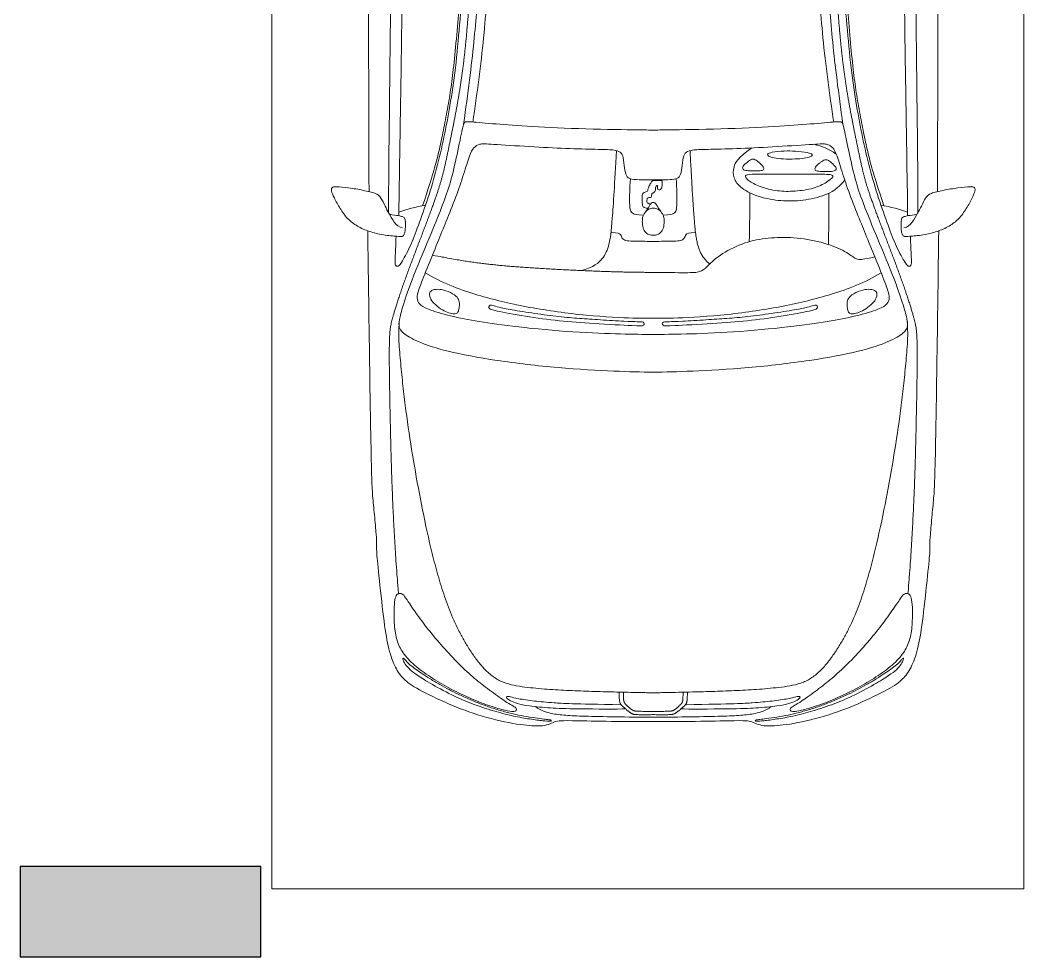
# Model space of a CAD drawing. Header units: metres. Extents: x 42 to 294, y -52 to 32.
# Drawn here: x 137.643 to 140.979, y -13.036 to -9.922 of the extents above; entities that cross this region are included whole.
import ezdxf

# ---------------------------------------------------------------- set-up
doc = ezdxf.new("R2010")
doc.units = ezdxf.units.M
doc.header["$LTSCALE"] = 0.15
doc.layers.add('Hatch', color=8, linetype='Continuous')
doc.layers.add('L-DETLGEM', color=6, linetype='Continuous', lineweight=9)
doc.layers.add('Vista', color=2, linetype='Continuous', lineweight=20)

# ---------------------------------------------------------------- blocks, each defined once
blk = doc.blocks.new('Coche _2_ - Coche _2_-13-01 P_Baja')
at = {"layer": 'L-DETLGEM'}
for points in [[(-0.7312, 0.8767), (-0.735, 0.8514), (-0.7389, 0.8294), (-0.7449, 0.8251), (-0.7598, 0.823), (-0.7787, 0.8237), (-0.7946, 0.8258), (-0.8042, 0.8311), (-0.8056, 0.8382), (-0.8051, 0.8448), (-0.8008, 0.8982), (-0.7893, 0.9444), (-0.7719, 0.9841), (-0.7467, 1.0173), (-0.7135, 1.0403), (-0.6738, 1.062), (-0.6521, 1.0706), (-0.642, 1.0692), (-0.6384, 1.0569), (-0.6427, 1.0136), (-0.6514, 0.9624), (-0.6615, 0.9199), (-0.6738, 0.9054), (-0.7063, 0.8903), (-0.7256, 0.8797), (-0.7582, 0.8621), (-0.7748, 0.8448), (-0.7763, 0.8333)], [(-0.7864, 0.9486), (-0.936, 0.947), (-1.1862, 0.9432), (-1.4546, 0.9394), (-1.6112, 0.9356), (-1.6662, 0.9333), (-1.7282, 0.9264), (-1.8027, 0.9203), (-1.8283, 0.9188), (-1.8422, 0.9207), (-1.9184, 0.9131), (-2.0805, 0.896), (-2.1697, 0.882), (-2.2341, 0.8606), (-2.2727, 0.8348), (-2.3028, 0.7962), (-2.3532, 0.6953), (-2.3963, 0.5865), (-2.4274, 0.4588), (-2.4328, 0.3794), (-2.4296, 0.3547), (-2.4188, 0.3311), (-2.4145, 0.3161), (-2.4134, 0.2828), (-2.4167, 0.1648), (-2.4167, 0), (-2.4167, -0.1648), (-2.4134, -0.2828), (-2.4145, -0.3161), (-2.4188, -0.3311), (-2.4296, -0.3547), (-2.4328, -0.3794), (-2.4274, -0.4588), (-2.3963, -0.5865), (-2.3532, -0.6953), (-2.3028, -0.7962), (-2.2727, -0.8348), (-2.2341, -0.8606), (-2.1697, -0.882), (-2.0805, -0.896), (-1.9184, -0.9131), (-1.8422, -0.9207), (-1.8283, -0.9188), (-1.8027, -0.9203), (-1.7282, -0.9264), (-1.6662, -0.9333), (-1.6112, -0.9356), (-1.4546, -0.9394), (-1.1862, -0.9432), (-0.936, -0.947), (-0.7864, -0.9486)], [(-0.6559, 0.9445), (-0.1495, 0.9463), (0.226, 0.9463), (0.9072, 0.9425), (1.1189, 0.941), (1.289, 0.9483), (1.5022, 0.9483), (1.7513, 0.9351), (1.9363, 0.9202), (2.0653, 0.8989), (2.1897, 0.8683), (2.2709, 0.8393), (2.3284, 0.8059), (2.3711, 0.7595), (2.3999, 0.6992), (2.4251, 0.6106), (2.4372, 0.5215), (2.4427, 0.3944), (2.4484, 0.1694), (2.4512, 0), (2.4484, -0.1694), (2.4427, -0.3944), (2.4372, -0.5215), (2.4251, -0.6106), (2.3999, -0.6992), (2.3711, -0.7595), (2.3284, -0.8059), (2.2709, -0.8393), (2.1897, -0.8683), (2.0653, -0.8989), (1.9363, -0.9202), (1.7513, -0.9351), (1.5022, -0.9483), (1.289, -0.9483), (1.1189, -0.941), (0.9072, -0.9425), (0.226, -0.9463), (-0.1495, -0.9463), (-0.6559, -0.9445)], [(-1.9919, 0.8466), (-1.9517, 0.8499), (-1.9119, 0.8529), (-1.8726, 0.8557), (-1.8341, 0.8581), (-1.7964, 0.8604), (-1.7596, 0.8624), (-1.7238, 0.8641), (-1.6893, 0.8657), (-1.656, 0.8671), (-1.6239, 0.8683), (-1.5927, 0.8694), (-1.5623, 0.8704), (-1.5326, 0.8712), (-1.5034, 0.872), (-1.4744, 0.8727), (-1.4456, 0.8734), (-1.4169, 0.874), (-1.3884, 0.8746), (-1.3605, 0.8752), (-1.3333, 0.8757), (-1.3072, 0.8761), (-1.2825, 0.8765), (-1.2594, 0.8768), (-1.2381, 0.8771), (-1.219, 0.8772), (-1.2019, 0.8772), (-1.1867, 0.8772), (-1.1731, 0.8771), (-1.161, 0.8769), (-1.1503, 0.8766), (-1.1408, 0.8763), (-1.1323, 0.8758), (-1.1246, 0.8753), (-1.1175, 0.8747), (-1.1107, 0.8739), (-1.1039, 0.8728), (-1.0967, 0.8714), (-1.089, 0.8696), (-1.0804, 0.8674), (-1.0706, 0.8647), (-1.0594, 0.8615), (-1.0469, 0.8577), (-1.0332, 0.8535), (-1.0184, 0.8487), (-1.0025, 0.8435), (-0.9858, 0.8379), (-0.9683, 0.8319), (-0.9502, 0.8255), (-0.9315, 0.8188), (-0.9125, 0.8118), (-0.8932, 0.8046), (-0.8738, 0.7973), (-0.8544, 0.7899), (-0.8352, 0.7826), (-0.8163, 0.7753), (-0.7978, 0.7683), (-0.78, 0.7615), (-0.7627, 0.7549), (-0.7461, 0.7487), (-0.7301, 0.7427), (-0.7149, 0.7371), (-0.7004, 0.7318), (-0.6867, 0.7269), (-0.6737, 0.7223), (-0.6616, 0.7182), (-0.6501, 0.7144), (-0.6392, 0.7109), (-0.6286, 0.7076), (-0.6183, 0.7046), (-0.608, 0.7018), (-0.5977, 0.699), (-0.5873, 0.6964), (-0.5764, 0.6939), (-0.5653, 0.6913), (-0.5539, 0.6888), (-0.5423, 0.6863), (-0.5305, 0.6839), (-0.5185, 0.6814), (-0.5064, 0.6789), (-0.4942, 0.6765), (-0.482, 0.6739), (-0.4697, 0.6714), (-0.4572, 0.6689), (-0.4446, 0.6663), (-0.4317, 0.6637), (-0.4187, 0.6612), (-0.4053, 0.6586), (-0.3916, 0.656), (-0.3775, 0.6534), (-0.3631, 0.6508), (-0.3485, 0.6483), (-0.3335, 0.6457), (-0.3184, 0.6433), (-0.303, 0.6409), (-0.2875, 0.6385), (-0.2719, 0.6363), (-0.2562, 0.6341), (-0.2404, 0.632), (-0.2243, 0.63), (-0.2078, 0.628), (-0.191, 0.6261), (-0.1735, 0.6243), (-0.1555, 0.6225), (-0.1367, 0.6207), (-0.1172, 0.619), (-0.097, 0.6173), (-0.0763, 0.6156), (-0.0552, 0.6141), (-0.0339, 0.6126), (-0.0125, 0.6112), (0.0089, 0.61), (0.03, 0.6089), (0.0508, 0.6079), (0.0712, 0.6072), (0.0914, 0.6065), (0.1112, 0.6059), (0.1307, 0.6054), (0.1499, 0.605), (0.1689, 0.6046), (0.1876, 0.6042), (0.206, 0.6039), (0.2243, 0.6035), (0.2424, 0.6032), (0.2604, 0.6029), (0.2784, 0.6026), (0.2964, 0.6024), (0.3144, 0.6023), (0.3326, 0.6023), (0.3509, 0.6023), (0.3693, 0.6025), (0.388, 0.6027), (0.4069, 0.603), (0.4259, 0.6034), (0.4451, 0.6038), (0.4646, 0.6044), (0.4843, 0.605), (0.5042, 0.6057), (0.5245, 0.6064), (0.5451, 0.6073), (0.5661, 0.6082), (0.5877, 0.6093), (0.6099, 0.6104), (0.6327, 0.6117), (0.6563, 0.6131), (0.6806, 0.6147), (0.7056, 0.6164), (0.7311, 0.6182), (0.757, 0.6201), (0.7831, 0.6221), (0.8093, 0.6243), (0.8354, 0.6266), (0.8613, 0.6289), (0.8868, 0.6314), (0.9119, 0.6339), (0.9365, 0.6365), (0.9606, 0.6393), (0.9841, 0.6421), (1.0069, 0.645), (1.029, 0.648), (1.0503, 0.6511), (1.0708, 0.6543), (1.0907, 0.6576), (1.11, 0.6611), (1.129, 0.6647), (1.1477, 0.6685), (1.1665, 0.6725), (1.1853, 0.6767), (1.2044, 0.6812), (1.2239, 0.686), (1.2438, 0.6911), (1.2642, 0.6963), (1.2849, 0.7018), (1.306, 0.7075), (1.3276, 0.7133), (1.3494, 0.7193), (1.3717, 0.7254), (1.3943, 0.7315), (1.417, 0.7377), (1.4395, 0.7438), (1.4617, 0.7498), (1.4832, 0.7556), (1.5038, 0.7612), (1.5233, 0.7664), (1.5413, 0.7713), (1.5578, 0.7757), (1.5729, 0.7797), (1.5865, 0.7832), (1.599, 0.7864), (1.6105, 0.7893), (1.621, 0.7919), (1.6308, 0.7941), (1.64, 0.7962), (1.6488, 0.798), (1.6573, 0.7997), (1.6656, 0.8012), (1.6738, 0.8025), (1.6821, 0.8037), (1.6907, 0.8047), (1.6995, 0.8057), (1.7089, 0.8066), (1.7188, 0.8074), (1.7294, 0.8081), (1.7407, 0.8087), (1.7527, 0.8092), (1.7655, 0.8096), (1.7792, 0.8099), (1.7938, 0.81), (1.8093, 0.81), (1.8258, 0.8098), (1.8432, 0.8095), (1.8614, 0.809), (1.8803, 0.8084), (1.8999, 0.8077), (1.92, 0.8069), (1.9406, 0.806), (1.9616, 0.8049), (1.9828, 0.8038), (2.004, 0.8026), (2.025, 0.8014), (2.0454, 0.8002), (2.065, 0.799), (2.0834, 0.7978), (2.1005, 0.7967), (2.116, 0.7956), (2.1295, 0.7946), (2.1414, 0.7937), (2.1517, 0.7928), (2.1607, 0.792), (2.1686, 0.7912), (2.1756, 0.7903), (2.1819, 0.7895), (2.1877, 0.7885), (2.1932, 0.7875), (2.1985, 0.7864), (2.2036, 0.7851), (2.2087, 0.7838), (2.2136, 0.7822), (2.2186, 0.7805), (2.2236, 0.7785), (2.2287, 0.7763), (2.234, 0.7739), (2.2393, 0.7712), (2.2446, 0.7683), (2.2498, 0.7651), (2.2548, 0.7617), (2.2594, 0.758), (2.2637, 0.7541), (2.267, 0.7505)], [(-0.8043, 0.8547), (-0.8348, 0.8557), (-0.8626, 0.8568), (-0.8882, 0.8585), (-0.9012, 0.8574), (-0.9058, 0.8495), (-0.9001, 0.8409), (-0.8394, 0.807), (-0.7719, 0.7819), (-0.6778, 0.7479), (-0.5797, 0.7192), (-0.4738, 0.6943), (-0.3744, 0.676), (-0.2476, 0.6564), (-0.1012, 0.6434), (0.0439, 0.6316), (0.1799, 0.6264), (0.3132, 0.6264), (0.442, 0.6264), (0.6041, 0.6316), (0.7767, 0.6473), (0.9663, 0.6748), (1.1271, 0.7126), (1.2117, 0.7356), (1.264, 0.7557), (1.2833, 0.7823), (1.2796, 0.8172), (1.2594, 0.8437), (1.2328, 0.8648), (1.2191, 0.8676), (1.1274, 0.8676), (0.8724, 0.8685), (0.596, 0.8695), (0.3301, 0.8695), (0.0807, 0.8722), (-0.2748, 0.8751), (-0.5958, 0.8796), (-0.7256, 0.8797)], [(-2.1629, 0.8454), (-2.177, 0.8393), (-2.2032, 0.8231), (-2.2454, 0.7768), (-2.283, 0.7184), (-2.3183, 0.6566), (-2.3496, 0.5855), (-2.371, 0.5276), (-2.3831, 0.4785), (-2.3837, 0.4623), (-2.3814, 0.4542), (-2.3716, 0.4548), (-2.3635, 0.4692), (-2.3525, 0.4889), (-2.3251, 0.5271), (-2.3123, 0.5443)], [(-2.3123, 0.5443), (-2.2994, 0.5616), (-2.2755, 0.5924), (-2.2269, 0.6456), (-2.1679, 0.7005), (-2.1112, 0.7485), (-2.054, 0.7907), (-2.0071, 0.8219), (-1.9932, 0.8318), (-1.9898, 0.8439), (-1.9955, 0.8549), (-2.017, 0.8601), (-2.0574, 0.8624), (-2.1188, 0.8595), (-2.1488, 0.8514), (-2.1629, 0.8454)], [(-1.2523, 0.1315), (-1.25, 0.1837), (-1.2428, 0.3132), (-1.2181, 0.5271), (-1.1865, 0.6931), (-1.154, 0.7877), (-1.1244, 0.836), (-1.1066, 0.8459), (-1.084, 0.8449), (-1.0406, 0.834), (-0.9449, 0.8015), (-0.7812, 0.7325), (-0.7011, 0.7), (-0.6271, 0.6734), (-0.5324, 0.6517), (-0.4358, 0.632), (-0.4241, 0.6282), (-0.4228, 0.6164), (-0.4311, 0.5258), (-0.4399, 0.4135), (-0.4482, 0.2268), (-0.451, 0.0239), (-0.4515, 0), (-0.4512, -0.016), (-0.4506, -0.0538)], [(-0.7029, 0.7663), (-0.6443, 0.747), (-0.5906, 0.7301), (-0.5304, 0.7142), (-0.4696, 0.7004), (-0.4004, 0.6871), (-0.326, 0.6742), (-0.2551, 0.6645), (-0.1495, 0.6543), (-0.0379, 0.6446), (0.0518, 0.6388), (0.1178, 0.6348), (0.1555, 0.6335), (0.1692, 0.6339), (0.1742, 0.6348), (0.1748, 0.6389), (0.1646, 0.6525), (0.1363, 0.6926), (0.1015, 0.7439), (0.0707, 0.7878), (0.0489, 0.8232), (0.0449, 0.8309), (0.0415, 0.8331), (0.0328, 0.8337), (-0.0595, 0.8356), (-0.1839, 0.8367), (-0.3501, 0.8397), (-0.5481, 0.8427), (-0.6993, 0.8452), (-0.7363, 0.8453)], [(-0.7009, 0.7567), (-0.707, 0.7881), (-0.7146, 0.8212), (-0.7237, 0.8452)], [(-2.4143, 0.3674), (-2.4132, 0.3786), (-2.4089, 0.4098), (-2.3997, 0.4642), (-2.3855, 0.5191), (-2.3611, 0.5947), (-2.3354, 0.6569), (-2.292, 0.7397), (-2.262, 0.786), (-2.2456, 0.8089), (-2.2244, 0.826), (-2.2117, 0.8318), (-2.2059, 0.833), (-2.2068, 0.8287), (-2.2143, 0.8226), (-2.2282, 0.8099), (-2.2429, 0.7891), (-2.2548, 0.772), (-2.2686, 0.7518), (-2.2752, 0.7412)], [(-1.129, 0.109), (-1.1278, 0.1525), (-1.124, 0.2609), (-1.1056, 0.4594), (-1.0881, 0.5839), (-1.0697, 0.6749), (-1.0455, 0.7562), (-1.03, 0.7794), (-1.0097, 0.7862), (-0.9864, 0.7814), (-0.9138, 0.7533), (-0.8199, 0.7146), (-0.7569, 0.6894), (-0.6746, 0.6555), (-0.5971, 0.6294), (-0.5313, 0.61), (-0.509, 0.5974), (-0.4964, 0.5781), (-0.4974, 0.5471), (-0.5069, 0.4093), (-0.5127, 0.2883), (-0.5156, 0.1847), (-0.5166, 0.1286), (-0.5234, 0.1082), (-0.5398, 0.0986), (-0.5795, 0.0957), (-0.6057, 0.0898), (-0.6144, 0.0774), (-0.6165, 0.051), (-0.6171, 0), (-0.6167, -0.034), (-0.6162, -0.0469)], [(-2.2752, 0.7412), (-2.2818, 0.7306), (-2.2944, 0.7084), (-2.3114, 0.678), (-2.3256, 0.6503), (-2.3444, 0.608), (-2.3603, 0.5699), (-2.3724, 0.5343), (-2.3849, 0.493), (-2.3941, 0.4571), (-2.4005, 0.4206), (-2.4066, 0.3819), (-2.4097, 0.3571), (-2.4112, 0.3432), (-2.4122, 0.3396), (-2.4137, 0.3388), (-2.4156, 0.3405), (-2.416, 0.3428), (-2.4155, 0.3563), (-2.4143, 0.3674)], [(-0.9254, 0.7575), (-0.9587, 0.7056), (-1.0009, 0.5881), (-1.0376, 0.4395), (-1.067, 0.2449), (-1.078, 0.0614), (-1.0762, 0), (-1.078, -0.0614), (-1.067, -0.2449), (-1.0376, -0.4395), (-1.0009, -0.5881), (-0.9587, -0.7056), (-0.9254, -0.7575)], [(-1.0136, 0.739), (-1.0201, 0.7354), (-1.0328, 0.724), (-1.0499, 0.7006), (-1.0594, 0.6791), (-1.0638, 0.6601), (-1.0594, 0.6495), (-1.048, 0.6455), (-1.0362, 0.6442), (-1.0307, 0.6442)], [(-1.0307, 0.6442), (-1.0252, 0.6442), (-1.015, 0.6455), (-0.9992, 0.6569), (-0.9834, 0.6898), (-0.9789, 0.7171), (-0.9834, 0.7373), (-0.9935, 0.7456), (-1.007, 0.7426), (-1.0136, 0.739)], [(-0.8725, -0.7362), (-0.8819, -0.696), (-0.8824, -0.6817), (-0.8773, -0.6691), (-0.8469, -0.6283), (-0.8189, -0.548), (-0.8061, -0.4548), (-0.8096, -0.3709), (-0.8259, -0.296), (-0.8667, -0.2168), (-0.9098, -0.1748), (-0.9238, -0.1574), (-0.9261, -0.1189), (-0.9242, 0), (-0.9242, 0.0073), (-0.9242, 0.0148), (-0.9242, 0.0225), (-0.9241, 0.0308), (-0.924, 0.0396), (-0.9239, 0.0492), (-0.9238, 0.0597), (-0.9236, 0.0713), (-0.9234, 0.0841), (-0.9231, 0.0981), (-0.9227, 0.1133), (-0.9223, 0.1299), (-0.9217, 0.1477), (-0.9211, 0.1668), (-0.9203, 0.1873), (-0.9195, 0.209), (-0.9185, 0.2321), (-0.9174, 0.2562), (-0.9162, 0.281), (-0.915, 0.3062), (-0.9136, 0.3314), (-0.9122, 0.3563), (-0.9108, 0.3806), (-0.9093, 0.4039), (-0.9079, 0.4261), (-0.9063, 0.4471), (-0.9048, 0.4672), (-0.9031, 0.4865), (-0.9014, 0.5052), (-0.8996, 0.5235), (-0.8976, 0.5415), (-0.8955, 0.5595), (-0.8933, 0.5776), (-0.8908, 0.5961), (-0.8881, 0.6154), (-0.8849, 0.6357), (-0.8813, 0.6574), (-0.8772, 0.6808), (-0.8725, 0.7062), (-0.867, 0.734)], [(-0.4319, 0.6303), (-0.3274, 0.6155), (-0.1465, 0.5929), (0.048, 0.5794), (0.2244, 0.5749), (0.4128, 0.5734), (0.5892, 0.5781), (0.8683, 0.5972), (1.0423, 0.6174), (1.111, 0.6238), (1.1203, 0.6247), (1.136, 0.6219)], [(-0.4246, 0.5998), (-0.3319, 0.5854), (-0.1329, 0.5598), (0.0932, 0.5462), (0.3389, 0.5387), (0.5214, 0.5387), (0.7234, 0.5477), (0.9706, 0.5673), (1.1174, 0.5869)], [(-2.3611, 0.1069), (-2.3584, 0.2686), (-2.3547, 0.336), (-2.3492, 0.395), (-2.3409, 0.4531), (-2.3344, 0.4754), (-2.3318, 0.4884), (-2.3398, 0.4882), (-2.3471, 0.4758), (-2.3579, 0.4526), (-2.3649, 0.4185), (-2.3726, 0.34), (-2.3751, 0.2702), (-2.3756, 0.1159), (-2.3751, 0.0919)], [(-2.3673, 0.3915), (-2.3812, 0.3736), (-2.3915, 0.3377), (-2.3966, 0.2941), (-2.3992, 0.2319), (-2.4017, 0.13), (-2.4024, 0), (-2.4017, -0.13), (-2.3992, -0.2319), (-2.3966, -0.2941), (-2.3915, -0.3377), (-2.3812, -0.3736), (-2.3673, -0.3915)], [(-0.9181, 0.238), (-0.9069, 0.1975), (-0.8793, 0.1651), (-0.8342, 0.1454), (-0.767, 0.1367), (-0.6295, 0.128), (-0.5194, 0.1225)], [(-0.7918, -0.1405), (-0.7918, -0.1165), (-0.798, -0.1072), (-0.8117, -0.1041), (-0.8198, -0.0929), (-0.8204, -0.0711), (-0.8212, -0.0241), (-0.8212, 0), (-0.8212, 0.0241), (-0.8204, 0.0711), (-0.8198, 0.0929), (-0.8117, 0.1041), (-0.798, 0.1072), (-0.7918, 0.1165), (-0.7918, 0.1405)], [(-2.3188, -0.1136), (-2.3198, -0.1136), (-2.33, -0.1134), (-2.3379, -0.1131), (-2.3438, -0.1127), (-2.3482, -0.1122), (-2.3514, -0.1116), (-2.3538, -0.1109), (-2.3556, -0.1102), (-2.3573, -0.1094), (-2.3588, -0.1085), (-2.3603, -0.1074), (-2.3618, -0.1063), (-2.3633, -0.1049), (-2.3649, -0.1034), (-2.3667, -0.1016), (-2.3685, -0.0995), (-2.3706, -0.0972), (-2.3728, -0.0947), (-2.3751, -0.0919), (-2.3775, -0.0891), (-2.3798, -0.0863), (-2.382, -0.0836), (-2.384, -0.0809), (-2.3858, -0.0785), (-2.3874, -0.0763), (-2.3887, -0.0744), (-2.3898, -0.0726), (-2.3907, -0.071), (-2.3914, -0.0695), (-2.392, -0.068), (-2.3925, -0.0666), (-2.393, -0.0651), (-2.3933, -0.0635), (-2.3936, -0.0613), (-2.3939, -0.0577), (-2.3941, -0.0523), (-2.3942, -0.0444), (-2.3942, -0.0335), (-2.3942, -0.0189), (-2.394, 0), (-2.3942, 0.0189), (-2.3942, 0.0335), (-2.3942, 0.0444), (-2.3941, 0.0523), (-2.3939, 0.0577), (-2.3936, 0.0613), (-2.3933, 0.0635), (-2.393, 0.0652), (-2.3925, 0.0666), (-2.392, 0.068), (-2.3914, 0.0695), (-2.3907, 0.071), (-2.3898, 0.0726), (-2.3887, 0.0744), (-2.3874, 0.0763), (-2.3858, 0.0785), (-2.384, 0.0809), (-2.382, 0.0836), (-2.3798, 0.0863), (-2.3775, 0.0891), (-2.3751, 0.0919), (-2.3728, 0.0947), (-2.3706, 0.0972), (-2.3685, 0.0995), (-2.3667, 0.1016), (-2.3649, 0.1034), (-2.3633, 0.1049), (-2.3618, 0.1063), (-2.3603, 0.1074), (-2.3588, 0.1085), (-2.3573, 0.1094), (-2.3556, 0.1102), (-2.3538, 0.1109), (-2.3514, 0.1116), (-2.3482, 0.1122), (-2.3438, 0.1127), (-2.3379, 0.1131), (-2.33, 0.1134), (-2.3198, 0.1136), (-2.3188, 0.1136)], [(-0.4506, -0.0538), (-0.45, -0.0916), (-0.4482, -0.2268), (-0.4399, -0.4135), (-0.4311, -0.5258), (-0.4228, -0.6164), (-0.4241, -0.6282), (-0.4358, -0.632), (-0.5324, -0.6517), (-0.6271, -0.6734), (-0.7011, -0.7), (-0.7812, -0.7325), (-0.9449, -0.8015), (-1.0406, -0.834), (-1.084, -0.8449), (-1.1066, -0.8459), (-1.1244, -0.836), (-1.154, -0.7877), (-1.1865, -0.6931), (-1.2181, -0.5271), (-1.2428, -0.3132), (-1.2536, -0.119), (-1.2566, 0), (-1.2546, 0.0793), (-1.2523, 0.1315)], [(-0.6162, -0.0469), (-0.6158, -0.0598), (-0.6144, -0.0774), (-0.6057, -0.0898), (-0.5795, -0.0957), (-0.5398, -0.0986), (-0.5234, -0.1082), (-0.5166, -0.1286), (-0.5156, -0.1847), (-0.5127, -0.2883), (-0.5069, -0.4093), (-0.4974, -0.5471), (-0.4964, -0.5781), (-0.509, -0.5974), (-0.5313, -0.61), (-0.5971, -0.6294), (-0.6746, -0.6555), (-0.7569, -0.6894), (-0.8199, -0.7146), (-0.9138, -0.7533), (-0.9864, -0.7813), (-1.0097, -0.7862), (-1.03, -0.7794), (-1.0455, -0.7562), (-1.0697, -0.6749), (-1.0881, -0.5839), (-1.1056, -0.4594), (-1.124, -0.2609), (-1.1298, -0.0983), (-1.1307, 0), (-1.1301, 0.0655), (-1.129, 0.109)], [(-2.3192, -0.0989), (-2.3234, -0.0989), (-2.3315, -0.0989), (-2.3375, -0.0988), (-2.3418, -0.0986), (-2.3449, -0.0984), (-2.3471, -0.0981), (-2.3487, -0.0977), (-2.3501, -0.0973), (-2.3514, -0.0969), (-2.3527, -0.0964), (-2.3538, -0.0959), (-2.3549, -0.0953), (-2.356, -0.0945), (-2.3571, -0.0937), (-2.3583, -0.0928), (-2.3594, -0.0918), (-2.3607, -0.0907), (-2.3619, -0.0894), (-2.3632, -0.0881), (-2.3645, -0.0868), (-2.3659, -0.0853), (-2.3672, -0.0838), (-2.3685, -0.0823), (-2.3699, -0.0808), (-2.3712, -0.0793), (-2.3724, -0.0778), (-2.3737, -0.0763), (-2.3748, -0.0748), (-2.3759, -0.0733), (-2.3769, -0.072), (-2.3779, -0.0706), (-2.3787, -0.0694), (-2.3794, -0.0681), (-2.38, -0.0669), (-2.3806, -0.0657), (-2.381, -0.0645), (-2.3814, -0.0632), (-2.3818, -0.0618), (-2.382, -0.0602), (-2.3823, -0.0585), (-2.3825, -0.0561), (-2.3827, -0.0526), (-2.3828, -0.0474), (-2.383, -0.04), (-2.3831, -0.03), (-2.3831, -0.0168), (-2.3832, 0), (-2.3831, 0.0168), (-2.3831, 0.03), (-2.383, 0.04), (-2.3828, 0.0474), (-2.3827, 0.0526), (-2.3825, 0.0561), (-2.3823, 0.0585), (-2.382, 0.0603), (-2.3818, 0.0618), (-2.3814, 0.0632), (-2.381, 0.0645), (-2.3806, 0.0657), (-2.38, 0.0669), (-2.3794, 0.0681), (-2.3787, 0.0694), (-2.3779, 0.0706), (-2.3769, 0.072), (-2.3759, 0.0734), (-2.3748, 0.0748), (-2.3737, 0.0763), (-2.3724, 0.0778), (-2.3712, 0.0793), (-2.3699, 0.0808), (-2.3685, 0.0823), (-2.3672, 0.0839), (-2.3659, 0.0853), (-2.3645, 0.0868), (-2.3632, 0.0881), (-2.3619, 0.0894), (-2.3607, 0.0907), (-2.3594, 0.0918), (-2.3583, 0.0928), (-2.3571, 0.0937), (-2.356, 0.0945), (-2.3549, 0.0953), (-2.3538, 0.0959), (-2.3527, 0.0964), (-2.3514, 0.0969), (-2.3501, 0.0973), (-2.3487, 0.0977), (-2.3471, 0.0981), (-2.3449, 0.0984), (-2.3418, 0.0986), (-2.3375, 0.0988), (-2.3315, 0.0989), (-2.3234, 0.0989), (-2.3192, 0.0989)], [(-0.6127, 0.0759), (-0.6467, 0.0785), (-0.7016, 0.0788), (-0.7185, 0.0771), (-0.7294, 0.069), (-0.7332, 0.0559), (-0.7343, 0.0341)], [(-0.7987, 0.0141), (-0.7969, 0.0189), (-0.7904, 0.0287), (-0.7719, 0.0358), (-0.7496, 0.0369), (-0.7343, 0.0341), (-0.7174, 0.0222), (-0.7109, 0.0075), (-0.7114, 0), (-0.7111, -0.005), (-0.7121, -0.0087)], [(-0.6992, 0.0102), (-0.6955, 0.014), (-0.6942, 0.0204), (-0.691, 0.0215), (-0.6802, 0.0209), (-0.6768, 0.0193), (-0.6757, 0.0158), (-0.6757, 0.0078), (-0.6725, 0.0051), (-0.6652, 0.0054), (-0.662, 0.0035), (-0.6599, 0), (-0.6568, -0.0045), (-0.6536, -0.0066), (-0.6476, -0.0076), (-0.6398, -0.0084), (-0.6355, -0.0102), (-0.6353, -0.0134), (-0.6387, -0.014), (-0.6445, -0.0134), (-0.6484, -0.0152), (-0.65, -0.0202), (-0.65, -0.0237), (-0.6463, -0.0269), (-0.6411, -0.0294), (-0.6313, -0.03), (-0.6219, -0.03), (-0.6192, -0.029), (-0.6183, -0.0256), (-0.6185, -0.0147), (-0.6191, -0.003), (-0.6194, 0), (-0.6205, 0.0038), (-0.6296, 0.0099), (-0.6438, 0.0174), (-0.6524, 0.0182), (-0.6567, 0.0207), (-0.6569, 0.0273), (-0.6612, 0.0343), (-0.6666, 0.0367), (-0.6757, 0.0367), (-0.7014, 0.0365), (-0.7084, 0.0327), (-0.7111, 0.0263), (-0.7106, 0.0173)], [(-0.7121, -0.0087), (-0.7131, -0.0124), (-0.7174, -0.0222), (-0.7343, -0.0341), (-0.7496, -0.0369), (-0.7719, -0.0358), (-0.7904, -0.0287), (-0.8002, -0.014), (-0.8007, 0), (-0.8004, 0.0093), (-0.7987, 0.0141)], [(-0.7224, 0.0249), (-0.7038, 0.0124), (-0.6946, 0.008), (-0.6918, 0.003), (-0.6915, 0), (-0.6918, -0.003), (-0.6946, -0.008), (-0.7038, -0.0124), (-0.7224, -0.0249)], [(-0.6127, -0.0759), (-0.6467, -0.0785), (-0.7016, -0.0788), (-0.7185, -0.0771), (-0.7294, -0.069), (-0.7332, -0.0559), (-0.7343, -0.0341)], [(-2.3611, -0.1069), (-2.3584, -0.2686), (-2.3547, -0.336), (-2.3492, -0.395), (-2.3409, -0.4531), (-2.3344, -0.4754), (-2.3318, -0.4884), (-2.3398, -0.4882), (-2.3471, -0.4758), (-2.3579, -0.4526), (-2.3649, -0.4185), (-2.3726, -0.34), (-2.3751, -0.2702), (-2.3756, -0.1159), (-2.3751, -0.0919)], [(-0.8961, -0.188), (-0.8946, -0.1858), (-0.8894, -0.1797), (-0.8841, -0.1744), (-0.8787, -0.1699), (-0.8732, -0.1659), (-0.8677, -0.1622), (-0.862, -0.159), (-0.8562, -0.1561), (-0.8502, -0.1535), (-0.8439, -0.1511), (-0.8374, -0.1491), (-0.8305, -0.1472), (-0.8233, -0.1455), (-0.8155, -0.1439), (-0.8069, -0.1425), (-0.7973, -0.1411), (-0.7864, -0.1398), (-0.774, -0.1386), (-0.7599, -0.1373), (-0.7438, -0.1359), (-0.7256, -0.1345), (-0.705, -0.1331), (-0.6818, -0.1315), (-0.6558, -0.1299), (-0.6268, -0.1282), (-0.5945, -0.1264), (-0.5588, -0.1245), (-0.5194, -0.1225)], [(-0.6173, -0.6364), (-0.6471, -0.6131), (-0.669, -0.5731), (-0.6871, -0.4977), (-0.688, -0.4241), (-0.6753, -0.3515), (-0.6453, -0.2888), (-0.6099, -0.2652), (-0.5753, -0.2642), (-0.5435, -0.2806), (-0.5107, -0.3272)], [(-0.8222, -0.3192), (-0.7717, -0.32), (-0.7079, -0.3212), (-0.6599, -0.3211)], [(-0.6273, -0.5713), (-0.6347, -0.5586), (-0.6481, -0.5277), (-0.6562, -0.4623), (-0.6544, -0.406), (-0.6372, -0.3451), (-0.6162, -0.3115), (-0.6066, -0.3054), (-0.6034, -0.3066)], [(-0.6034, -0.3066), (-0.6003, -0.3078), (-0.5974, -0.3187), (-0.598, -0.3986), (-0.598, -0.5065), (-0.5974, -0.5884), (-0.6035, -0.604), (-0.6199, -0.584), (-0.6273, -0.5713)], [(-2.2752, -0.7412), (-2.2818, -0.7306), (-2.2944, -0.7084), (-2.3114, -0.678), (-2.3256, -0.6503), (-2.3444, -0.608), (-2.3603, -0.5699), (-2.3724, -0.5343), (-2.3849, -0.493), (-2.3941, -0.4571), (-2.4005, -0.4206), (-2.4066, -0.3819), (-2.4097, -0.3571), (-2.4112, -0.3432), (-2.4122, -0.3396), (-2.4137, -0.3388), (-2.4156, -0.3405), (-2.416, -0.3428), (-2.4155, -0.3563), (-2.4143, -0.3674)], [(-2.4143, -0.3674), (-2.4132, -0.3786), (-2.4089, -0.4098), (-2.3997, -0.4642), (-2.3855, -0.5191), (-2.3611, -0.5947), (-2.3354, -0.6569), (-2.292, -0.7397), (-2.262, -0.786), (-2.2456, -0.8089), (-2.2244, -0.826), (-2.2117, -0.8318), (-2.2059, -0.833), (-2.2068, -0.8287), (-2.2143, -0.8226), (-2.2282, -0.8099), (-2.2429, -0.7891), (-2.2548, -0.772), (-2.2686, -0.7518), (-2.2752, -0.7412)], [(-0.545, -0.5012), (-0.5463, -0.4925), (-0.5475, -0.4729), (-0.5482, -0.4302), (-0.5437, -0.4003), (-0.5386, -0.3818), (-0.5303, -0.378), (-0.5269, -0.3856), (-0.5252, -0.3957)], [(-0.5252, -0.3957), (-0.5235, -0.4058), (-0.5201, -0.4385), (-0.5208, -0.4697), (-0.5265, -0.5169), (-0.5315, -0.5318), (-0.5399, -0.5252), (-0.5437, -0.5099), (-0.545, -0.5012)], [(-2.1629, -0.8454), (-2.177, -0.8393), (-2.2032, -0.8231), (-2.2454, -0.7768), (-2.283, -0.7184), (-2.3183, -0.6566), (-2.3496, -0.5854), (-2.371, -0.5276), (-2.3831, -0.4785), (-2.3837, -0.4623), (-2.3814, -0.4542), (-2.3716, -0.4548), (-2.3635, -0.4692), (-2.3525, -0.4889), (-2.3251, -0.527), (-2.3123, -0.5443)], [(-2.3123, -0.5443), (-2.2994, -0.5615), (-2.2755, -0.5924), (-2.2269, -0.6456), (-2.1679, -0.7005), (-2.1112, -0.7485), (-2.054, -0.7907), (-2.0071, -0.8219), (-1.9932, -0.8318), (-1.9898, -0.8439), (-1.9955, -0.8549), (-2.017, -0.8601), (-2.0574, -0.8624), (-2.1188, -0.8595), (-2.1488, -0.8514), (-2.1629, -0.8454)], [(-0.5311, -0.6083), (-0.5138, -0.5819), (-0.5055, -0.5609), (-0.4985, -0.5342)], [(-0.4246, -0.5998), (-0.3319, -0.5854), (-0.1329, -0.5598), (0.0932, -0.5462), (0.3389, -0.5387), (0.5214, -0.5387), (0.7234, -0.5477), (0.9706, -0.5673), (1.1174, -0.5869)], [(-0.8316, -0.5821), (-0.7521, -0.584), (-0.6965, -0.584), (-0.6613, -0.583)], [(-0.4319, -0.6303), (-0.3274, -0.6155), (-0.1465, -0.5929), (0.048, -0.5794), (0.2244, -0.5749), (0.4128, -0.5733), (0.5892, -0.5781), (0.8683, -0.5972), (1.0423, -0.6174), (1.111, -0.6237), (1.1203, -0.6247), (1.136, -0.6219)], [(-1.9919, -0.8466), (-1.9517, -0.8499), (-1.9119, -0.8529), (-1.8726, -0.8557), (-1.8341, -0.8581), (-1.7964, -0.8604), (-1.7596, -0.8624), (-1.7238, -0.8641), (-1.6893, -0.8657), (-1.656, -0.8671), (-1.6239, -0.8683), (-1.5927, -0.8694), (-1.5623, -0.8704), (-1.5326, -0.8712), (-1.5034, -0.872), (-1.4744, -0.8727), (-1.4456, -0.8734), (-1.4169, -0.874), (-1.3884, -0.8746), (-1.3605, -0.8752), (-1.3333, -0.8757), (-1.3072, -0.8761), (-1.2825, -0.8765), (-1.2594, -0.8768), (-1.2381, -0.8771), (-1.219, -0.8772), (-1.2019, -0.8772), (-1.1867, -0.8772), (-1.1731, -0.8771), (-1.161, -0.8769), (-1.1503, -0.8766), (-1.1408, -0.8762), (-1.1323, -0.8758), (-1.1246, -0.8753), (-1.1175, -0.8747), (-1.1107, -0.8738), (-1.1039, -0.8728), (-1.0967, -0.8714), (-1.089, -0.8696), (-1.0804, -0.8674), (-1.0706, -0.8647), (-1.0594, -0.8615), (-1.0469, -0.8577), (-1.0332, -0.8535), (-1.0184, -0.8487), (-1.0025, -0.8435), (-0.9858, -0.8379), (-0.9683, -0.8319), (-0.9502, -0.8255), (-0.9315, -0.8188), (-0.9125, -0.8118), (-0.8932, -0.8046), (-0.8738, -0.7973), (-0.8544, -0.7899), (-0.8352, -0.7826), (-0.8163, -0.7753), (-0.7978, -0.7683), (-0.78, -0.7615), (-0.7627, -0.7549), (-0.7461, -0.7487), (-0.7301, -0.7427), (-0.7149, -0.7371), (-0.7004, -0.7318), (-0.6867, -0.7269), (-0.6737, -0.7223), (-0.6616, -0.7182), (-0.6501, -0.7144), (-0.6392, -0.7109), (-0.6286, -0.7076), (-0.6183, -0.7046), (-0.608, -0.7018), (-0.5977, -0.699), (-0.5873, -0.6964), (-0.5764, -0.6939), (-0.5653, -0.6913), (-0.5539, -0.6888), (-0.5423, -0.6863), (-0.5305, -0.6839), (-0.5185, -0.6814), (-0.5064, -0.6789), (-0.4942, -0.6764), (-0.482, -0.6739), (-0.4697, -0.6714), (-0.4572, -0.6689), (-0.4446, -0.6663), (-0.4317, -0.6637), (-0.4187, -0.6612), (-0.4053, -0.6586), (-0.3916, -0.656), (-0.3775, -0.6534), (-0.3631, -0.6508), (-0.3485, -0.6483), (-0.3335, -0.6457), (-0.3184, -0.6433), (-0.303, -0.6409), (-0.2875, -0.6385), (-0.2719, -0.6362), (-0.2562, -0.6341), (-0.2404, -0.632), (-0.2243, -0.63), (-0.2078, -0.628), (-0.191, -0.6261), (-0.1735, -0.6243), (-0.1555, -0.6225), (-0.1367, -0.6207), (-0.1172, -0.619), (-0.097, -0.6173), (-0.0763, -0.6156), (-0.0552, -0.6141), (-0.0339, -0.6126), (-0.0125, -0.6112), (0.0089, -0.61), (0.03, -0.6089), (0.0508, -0.6079), (0.0712, -0.6072), (0.0914, -0.6065), (0.1112, -0.6059), (0.1307, -0.6054), (0.1499, -0.605), (0.1689, -0.6046), (0.1876, -0.6042), (0.206, -0.6039), (0.2243, -0.6035), (0.2424, -0.6032), (0.2604, -0.6029), (0.2784, -0.6026), (0.2964, -0.6024), (0.3144, -0.6023), (0.3326, -0.6023), (0.3509, -0.6023), (0.3693, -0.6025), (0.388, -0.6027), (0.4069, -0.603), (0.4259, -0.6034), (0.4451, -0.6038), (0.4646, -0.6044), (0.4843, -0.605), (0.5042, -0.6057), (0.5245, -0.6064), (0.5451, -0.6073), (0.5661, -0.6082), (0.5877, -0.6093), (0.6099, -0.6104), (0.6327, -0.6117), (0.6563, -0.6131), (0.6806, -0.6147), (0.7056, -0.6164), (0.7311, -0.6182), (0.757, -0.6201), (0.7831, -0.6221), (0.8093, -0.6243), (0.8354, -0.6265), (0.8613, -0.6289), (0.8868, -0.6314), (0.9119, -0.6339), (0.9365, -0.6365), (0.9606, -0.6393), (0.9841, -0.6421), (1.0069, -0.645), (1.029, -0.648), (1.0503, -0.6511), (1.0708, -0.6543), (1.0907, -0.6576), (1.11, -0.6611), (1.129, -0.6647), (1.1477, -0.6685), (1.1665, -0.6725), (1.1853, -0.6767), (1.2044, -0.6812), (1.2239, -0.686), (1.2438, -0.6911), (1.2642, -0.6963), (1.2849, -0.7018), (1.306, -0.7075), (1.3276, -0.7133), (1.3494, -0.7193), (1.3717, -0.7254), (1.3943, -0.7315), (1.417, -0.7377), (1.4395, -0.7438), (1.4617, -0.7498), (1.4832, -0.7556), (1.5038, -0.7612), (1.5233, -0.7664), (1.5413, -0.7713), (1.5578, -0.7757), (1.5729, -0.7797), (1.5865, -0.7832), (1.599, -0.7864), (1.6105, -0.7893), (1.621, -0.7919), (1.6308, -0.7941), (1.64, -0.7962), (1.6488, -0.798), (1.6573, -0.7997), (1.6656, -0.8012), (1.6738, -0.8025), (1.6821, -0.8037), (1.6907, -0.8047), (1.6995, -0.8057), (1.7089, -0.8066), (1.7188, -0.8073), (1.7294, -0.8081), (1.7407, -0.8087), (1.7527, -0.8092), (1.7655, -0.8096), (1.7792, -0.8099), (1.7938, -0.81), (1.8093, -0.81), (1.8258, -0.8098), (1.8432, -0.8095), (1.8614, -0.809), (1.8803, -0.8084), (1.8999, -0.8077), (1.92, -0.8069), (1.9406, -0.806), (1.9616, -0.8049), (1.9828, -0.8038), (2.004, -0.8026), (2.025, -0.8014), (2.0454, -0.8002), (2.065, -0.799), (2.0834, -0.7978), (2.1005, -0.7967), (2.116, -0.7956), (2.1295, -0.7946), (2.1414, -0.7937), (2.1517, -0.7928), (2.1607, -0.792), (2.1686, -0.7912), (2.1756, -0.7903), (2.1819, -0.7895), (2.1877, -0.7885), (2.1932, -0.7875), (2.1985, -0.7864), (2.2036, -0.7851), (2.2087, -0.7838), (2.2136, -0.7822), (2.2186, -0.7805), (2.2236, -0.7785), (2.2287, -0.7763), (2.234, -0.7739), (2.2393, -0.7712), (2.2446, -0.7683), (2.2498, -0.7651), (2.2548, -0.7617), (2.2594, -0.758), (2.2637, -0.7541), (2.267, -0.7505)], [(-0.8043, -0.8547), (-0.8348, -0.8557), (-0.8626, -0.8568), (-0.8882, -0.8585), (-0.9012, -0.8574), (-0.9058, -0.8495), (-0.9001, -0.8409), (-0.8394, -0.807), (-0.7719, -0.7819), (-0.6778, -0.7479), (-0.5797, -0.7192), (-0.4738, -0.6943), (-0.3744, -0.676), (-0.2476, -0.6564), (-0.1012, -0.6434), (0.0439, -0.6316), (0.1799, -0.6264), (0.3132, -0.6264), (0.442, -0.6264), (0.6041, -0.6316), (0.7767, -0.6473), (0.9663, -0.6748), (1.1271, -0.7126), (1.2117, -0.7356), (1.264, -0.7557), (1.2833, -0.7823), (1.2796, -0.8172), (1.2594, -0.8437), (1.2328, -0.8648), (1.2191, -0.8676), (1.1274, -0.8676), (0.8724, -0.8685), (0.596, -0.8695), (0.3301, -0.8695), (0.0807, -0.8722), (-0.2748, -0.8751), (-0.5958, -0.8796), (-0.7256, -0.8797)], [(-0.7029, -0.7663), (-0.6443, -0.747), (-0.5906, -0.7301), (-0.5304, -0.7142), (-0.4696, -0.7004), (-0.4004, -0.6871), (-0.326, -0.6742), (-0.2551, -0.6645), (-0.1495, -0.6543), (-0.0379, -0.6446), (0.0518, -0.6388), (0.1178, -0.6348), (0.1555, -0.6335), (0.1692, -0.6339), (0.1742, -0.6348), (0.1748, -0.6389), (0.1646, -0.6525), (0.1363, -0.6926), (0.1015, -0.7439), (0.0707, -0.7878), (0.0489, -0.8232), (0.0449, -0.8309), (0.0415, -0.8331), (0.0328, -0.8337), (-0.0595, -0.8356), (-0.1839, -0.8367), (-0.3501, -0.8397), (-0.5481, -0.8427), (-0.6993, -0.8452), (-0.7363, -0.8453)], [(-1.0136, -0.739), (-1.0201, -0.7354), (-1.0328, -0.724), (-1.0499, -0.7006), (-1.0594, -0.6791), (-1.0638, -0.6601), (-1.0594, -0.6495), (-1.048, -0.6455), (-1.0362, -0.6442), (-1.0307, -0.6442)], [(-1.0307, -0.6442), (-1.0252, -0.6442), (-1.015, -0.6455), (-0.9992, -0.6569), (-0.9834, -0.6898), (-0.9789, -0.7171), (-0.9834, -0.7373), (-0.9935, -0.7456), (-1.007, -0.7426), (-1.0136, -0.739)], [(-0.7009, -0.7567), (-0.707, -0.7881), (-0.7146, -0.8212), (-0.7237, -0.8452)], [(-0.7312, -0.8767), (-0.735, -0.8514), (-0.7389, -0.8294), (-0.7449, -0.8251), (-0.7598, -0.823), (-0.7787, -0.8237), (-0.7946, -0.8258), (-0.8042, -0.8311), (-0.8056, -0.8382), (-0.8051, -0.8448), (-0.8008, -0.8982), (-0.7893, -0.9444), (-0.7719, -0.9841), (-0.7467, -1.0172), (-0.7135, -1.0403), (-0.6738, -1.062), (-0.6521, -1.0706), (-0.642, -1.0692), (-0.6384, -1.0569), (-0.6427, -1.0136), (-0.6514, -0.9624), (-0.6615, -0.9199), (-0.6738, -0.9054), (-0.7063, -0.8903), (-0.7256, -0.8797), (-0.7582, -0.8621), (-0.7748, -0.8448), (-0.7763, -0.8333)]]:
    blk.add_open_spline(points, degree=3, dxfattribs=at)
for points, knots in [([(-1.0882, -0.8444), (-1.1005, -0.8451), (-1.1253, -0.846), (-1.1624, -0.8449), (-1.1995, -0.8418), (-1.2488, -0.8374), (-1.3104, -0.831), (-1.4088, -0.8192), (-1.5312, -0.8007), (-1.6775, -0.7744), (-1.7988, -0.7493), (-1.895, -0.7257), (-1.9665, -0.7055), (-2.037, -0.6818), (-2.094, -0.6575), (-2.1379, -0.6345), (-2.1699, -0.6156), (-2.2009, -0.595), (-2.2304, -0.5724), (-2.2528, -0.5509), (-2.2683, -0.5316), (-2.2783, -0.5158), (-2.2863, -0.499), (-2.2943, -0.4755), (-2.3001, -0.4451), (-2.3046, -0.4082), (-2.3082, -0.3712), (-2.311, -0.3342), (-2.3138, -0.2847), (-2.3162, -0.2228), (-2.3179, -0.1609), (-2.3191, -0.1114), (-2.3198, -0.0805), (-2.3203, -0.0557), (-2.3207, -0.0402), (-2.3209, -0.0279), (-2.3211, -0.0201), (-2.3212, -0.0139), (-2.3213, -0.0101), (-2.3214, -0.007), (-2.3214, -0.005), (-2.3215, -0.0035), (-2.3215, -0.0025), (-2.3215, -0.0017), (-2.3215, -0.0013), (-2.3215, -0.0009), (-2.3215, -0.0006), (-2.3215, -0.0003), (-2.3215, 0), (-2.3215, 0.0003), (-2.3215, 0.0006), (-2.3215, 0.0009), (-2.3215, 0.0013), (-2.3215, 0.0017), (-2.3215, 0.0025), (-2.3215, 0.0035), (-2.3214, 0.005), (-2.3214, 0.007), (-2.3213, 0.0101), (-2.3212, 0.0139), (-2.3211, 0.0201), (-2.3209, 0.0279), (-2.3207, 0.0402), (-2.3203, 0.0557), (-2.3198, 0.0805), (-2.3191, 0.1114), (-2.3179, 0.1609), (-2.3162, 0.2228), (-2.3138, 0.2847), (-2.311, 0.3342), (-2.3082, 0.3712), (-2.3046, 0.4082), (-2.3001, 0.4451), (-2.2943, 0.4755), (-2.2863, 0.499), (-2.2783, 0.5159), (-2.2683, 0.5316), (-2.2528, 0.5509), (-2.2304, 0.5724), (-2.2009, 0.595), (-2.1699, 0.6156), (-2.1379, 0.6346), (-2.094, 0.6575), (-2.037, 0.6818), (-1.9665, 0.7055), (-1.895, 0.7257), (-1.7988, 0.7493), (-1.6775, 0.7744), (-1.5312, 0.8007), (-1.4088, 0.8192), (-1.3104, 0.831), (-1.2488, 0.8374), (-1.1995, 0.8418), (-1.1624, 0.8449), (-1.1253, 0.846), (-1.1005, 0.8451), (-1.0882, 0.8444)], [0, 0, 0, 0, 0.121885, 0.243771, 0.365656, 0.487541, 0.731312, 0.975083, 1.462624, 1.950166, 2.437707, 2.681478, 2.925249, 3.16902, 3.41279, 3.534676, 3.656561, 3.778447, 3.900332, 4.022217, 4.08316, 4.144103, 4.205045, 4.265988, 4.387873, 4.509759, 4.631644, 4.75353, 4.875415, 5.119186, 5.362956, 5.484842, 5.606727, 5.66767, 5.728613, 5.759084, 5.789555, 5.804791, 5.820027, 5.827644, 5.835262, 5.839071, 5.84288, 5.844785, 5.846689, 5.847641, 5.848593, 5.849546, 5.850498, 5.85145, 5.852402, 5.853355, 5.854307, 5.856211, 5.858116, 5.861925, 5.865734, 5.873351, 5.880969, 5.896205, 5.911441, 5.941912, 5.972383, 6.033326, 6.094269, 6.216154, 6.338039, 6.58181, 6.825581, 6.947466, 7.069352, 7.191237, 7.313122, 7.435008, 7.49595, 7.556893, 7.617836, 7.678778, 7.800664, 7.922549, 8.044435, 8.16632, 8.288205, 8.531976, 8.775747, 9.019518, 9.263288, 9.75083, 10.238371, 10.725913, 10.969684, 11.213454, 11.33534, 11.457225, 11.57911, 11.700996, 11.700996, 11.700996, 11.700996]), ([(-1.0944, 0.196), (-1.0918, 0.2398), (-1.0864, 0.3108), (-1.0703, 0.4262), (-1.0506, 0.5336), (-1.0452, 0.5458), (-1.0377, 0.5471), (-1.0325, 0.5423), (-1.0338, 0.5331), (-1.0395, 0.5159), (-1.0479, 0.4754), (-1.0589, 0.4072), (-1.0647, 0.3662), (-1.0664, 0.3529)], [0, 0, 0, 0, 1, 2, 3, 4, 5, 6, 7, 8, 9, 10, 10.5, 10.5, 10.5, 10.5]), ([(-1.0664, 0.3529), (-1.0682, 0.3396), (-1.073, 0.3005), (-1.0774, 0.245), (-1.0818, 0.179), (-1.0871, 0.0903), (-1.0884, 0.048), (-1.0884, 0.0375), (-1.0906, 0.03), (-1.0981, 0.0291), (-1.1021, 0.0357), (-1.1025, 0.0477), (-1.0971, 0.1521), (-1.0944, 0.196)], [10.5, 10.5, 10.5, 10.5, 11, 12, 13, 14, 15, 16, 17, 18, 19, 20, 21, 21, 21, 21]), ([(-1.0664, -0.3529), (-1.0682, -0.3396), (-1.073, -0.3005), (-1.0774, -0.245), (-1.0818, -0.179), (-1.0871, -0.0903), (-1.0884, -0.048), (-1.0884, -0.0375), (-1.0906, -0.03), (-1.0981, -0.0291), (-1.1021, -0.0357), (-1.1025, -0.0477), (-1.0971, -0.1521), (-1.0944, -0.196)], [10.5, 10.5, 10.5, 10.5, 11, 12, 13, 14, 15, 16, 17, 18, 19, 20, 21, 21, 21, 21]), ([(-1.0944, -0.196), (-1.0918, -0.2398), (-1.0864, -0.3108), (-1.0703, -0.4262), (-1.0506, -0.5336), (-1.0452, -0.5458), (-1.0377, -0.5471), (-1.0325, -0.5423), (-1.0338, -0.5331), (-1.0395, -0.5159), (-1.0479, -0.4754), (-1.0589, -0.4072), (-1.0647, -0.3662), (-1.0664, -0.3529)], [0, 0, 0, 0, 1, 2, 3, 4, 5, 6, 7, 8, 9, 10, 10.5, 10.5, 10.5, 10.5]), ([(-0.5541, -0.3454), (-0.5523, -0.3429), (-0.5479, -0.3357), (-0.5466, -0.3283), (-0.5534, -0.3186), (-0.5688, -0.2984), (-0.5801, -0.2949), (-0.5842, -0.302), (-0.5854, -0.3075)], [5.5, 5.5, 5.5, 5.5, 6, 7, 8, 9, 10, 11, 11, 11, 11]), ([(-0.5854, -0.3075), (-0.5866, -0.313), (-0.5874, -0.3278), (-0.5869, -0.3572), (-0.5841, -0.3681), (-0.5745, -0.3677), (-0.5619, -0.3558), (-0.5558, -0.3479), (-0.5541, -0.3454)], [0, 0, 0, 0, 1, 2, 3, 4, 5, 5.5, 5.5, 5.5, 5.5]), ([(-0.5881, -0.5972), (-0.5892, -0.5917), (-0.5896, -0.5768), (-0.5883, -0.5475), (-0.5852, -0.5366), (-0.5756, -0.5373), (-0.5634, -0.5495), (-0.5575, -0.5575), (-0.5558, -0.5601)], [0, 0, 0, 0, 1, 2, 3, 4, 5, 5.5, 5.5, 5.5, 5.5]), ([(-0.5558, -0.5601), (-0.5541, -0.5627), (-0.5499, -0.57), (-0.5488, -0.5774), (-0.5558, -0.587), (-0.5718, -0.6067), (-0.5832, -0.6099), (-0.5871, -0.6027), (-0.5881, -0.5972)], [5.5, 5.5, 5.5, 5.5, 6, 7, 8, 9, 10, 11, 11, 11, 11])]:
    blk.add_open_spline(points, degree=3, knots=knots, dxfattribs=at)

msp = doc.modelspace()

# ---------------------------------------------------------------- hatches: boundary and pattern name
at = {"layer": 'Hatch', "ltscale": 0.2}
msp.add_hatch(color=256, dxfattribs=at).paths.add_polyline_path([(138.4427, -12.7356), (137.6427, -12.7356), (137.6427, -13.0356), (138.4427, -13.0356)])

# ---------------------------------------------------------------- linework, layer by layer
for p, q in [((138.4427, -12.7356), (137.6427, -12.7356)), ((137.6427, -12.7356), (137.6427, -13.0356)), ((138.4427, -13.0356), (138.4427, -12.7356)), ((137.6427, -13.0356), (138.4427, -13.0356))]:
    msp.add_line(p, q, dxfattribs=at)
at = {"layer": 'Vista', "ltscale": 0.2}
for p, q in [((138.4788, -12.809), (138.4788, -6.809)), ((140.9788, -6.809), (140.9788, -12.809)), ((140.9788, -12.809), (138.4788, -12.809))]:
    msp.add_line(p, q, dxfattribs=at)

# ---------------------------------------------------------------- block references
at = {"layer": 'L-DETLGEM', "rotation": 90}
msp.add_blockref('Coche _2_ - Coche _2_-13-01 P_Baja', (139.7469, -9.8365), dxfattribs=at)

doc.saveas('drawing.dxf')
